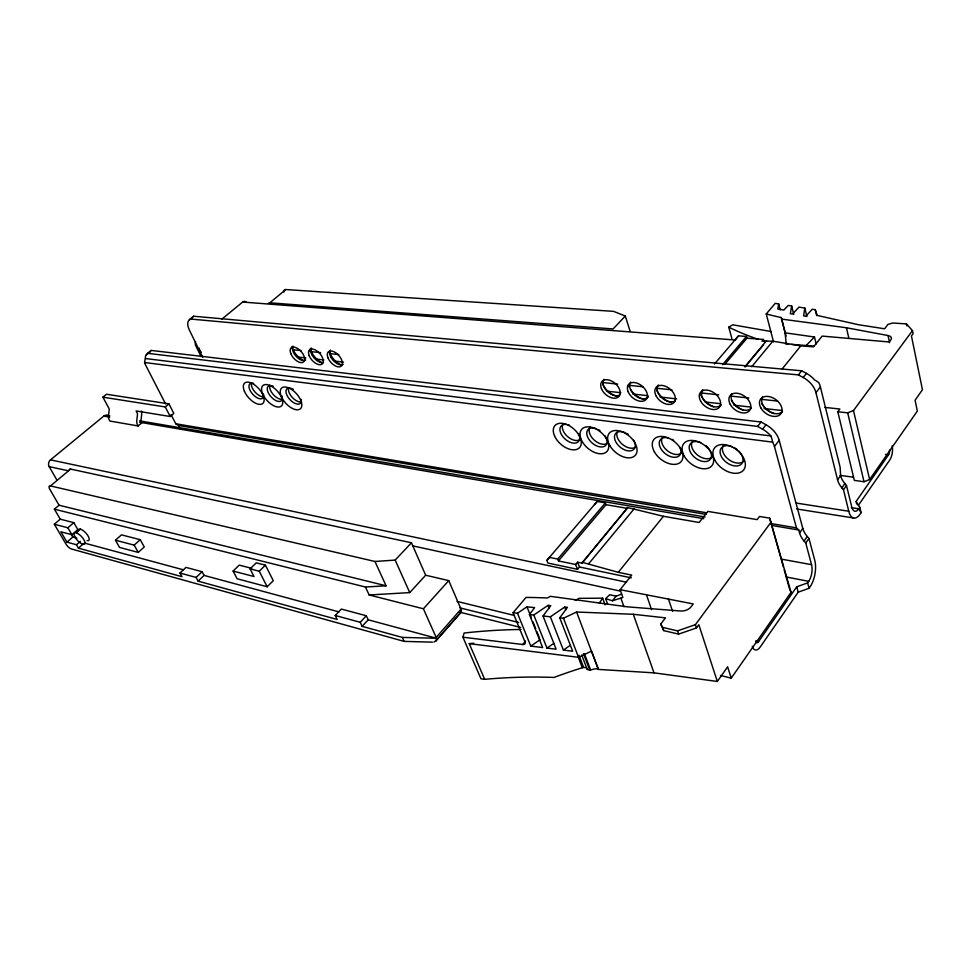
<?xml version="1.0" encoding="UTF-8"?>
<svg xmlns="http://www.w3.org/2000/svg" width="971" height="971" viewBox="0 0 971 971"><rect width="100%" height="100%" fill="white"/><g stroke="black" fill="none" stroke-linecap="round" stroke-linejoin="round"><path stroke-width="1.46" d="M773.523 342.01A3.301 1.869 50.8 0 0 773.426 341.464L766.253 313.936L775.21 303.377L778.693 303.923L777.783 309.045L783.864 310.028L788.197 305.428L791.656 305.962L790.358 313.742L792.506 314.094L798.999 307.127L804.813 308.038L803.612 315.903L805.796 316.255L812.278 309.215L815.252 309.688L817.23 315.429L858.558 324.739L884.617 328.793L887.907 324.46L892.592 323.015L906.441 323.889L912.473 330.613L913.104 333.696L911.441 335.942L922.45 389.735L915.083 400.222L917.34 411.073L869.64 479.528L864.02 481.75L854.346 480.402L837.815 411.777L839.879 409.022L824.852 407.419M484.675 679.324L469.248 643.639L578.546 657.318L591.557 651.116L598.452 669.347C594.774 667.259 590.744 671.507 587.297 669.456L586.241 667.745L583.644 667.429A12.065 4.843 -41.6 0 0 582.321 667.745A947.684 453.287 -57.2 0 0 553.943 677.442A646.043 514.691 -49.4 0 0 484.675 679.324L480.985 678.814L462.936 637.194L464.126 633.019A674.59 524.546 -46.8 0 1 520.954 629.475M577.551 562.197L579.493 567.003L577.563 569.309L575.621 564.503L577.551 562.197L581.969 563.119L627.739 507.578L663.448 516.293L699.132 522.483L707.798 511.389L757.174 519.619L759.528 516.475L769.663 518.138L791.049 592.322L731.236 678.159L720.518 675.488M581.969 563.119L627.739 507.578M766.253 313.936A402.249 160.931 -11.5 0 0 781.388 317.59L781.546 319.083L846.445 327.761L888.04 335.529A7.707 3.86 -12 0 1 890.795 339.947L889.266 341.986L822.158 336.087L813.577 346.853L800.784 345.87L772.843 341.161L762.004 341.185L763.449 339.449L764.141 341.719M433.879 642.013L436.1 640.642L436.477 638.263A6.663 3.156 42.2 0 0 436.173 637.437L423.405 608.781L369.15 594.968L365.448 587.03L54.412 509.18L59.073 505.223L386.082 585.78L374.964 561.481L50.48 485.925A5.341 2.027 48.2 0 0 49.861 489.372L59.073 505.223M599.313 603.234L602.651 598.172L579.019 598.342L575.184 600.43M752.282 646.334A11.555 5.583 -78.9 0 0 760.184 647.062L798.211 592.164L809.074 588.28L810.166 586.702A19.177 8.957 -80.3 0 0 814.73 560.146L808.964 538.48L807.289 536.526A20.901 13.169 33 0 1 802.799 528.418L779.191 440.336A20.961 13.897 35.7 0 0 765.998 424.752L761.094 422.009L151.221 350.434L146.39 354.682A14.541 6.773 49.6 0 0 145.383 358.53A17.915 10.899 82.5 0 0 144.594 362.523A14.553 6.773 49.6 0 0 145.856 365.533L165.58 403.924M889.521 450.168A3.678 1.602 -82.5 0 1 888.562 454.792L856.094 501.473L859.808 507.372L861.095 512.676L860.1 514.12A18.352 8.217 -81.7 0 1 848.775 511.232L796.402 503.087M755.899 641.831A4.127 1.991 -78.9 0 0 758.557 641.673L796.718 586.812L807.617 582.903L808.709 581.326A11.992 5.595 -80.3 0 0 811.562 564.685L805.748 543.02L804.073 541.053A20.961 13.145 33.1 0 1 799.57 532.933L798.769 529.996L796.451 527.848L774.433 446.502A21.046 13.861 35.8 0 0 772.637 442.121A25.659 22.297 72.5 0 0 770.865 435.93A21.022 13.873 35.8 0 0 762.538 429.158L757.623 426.39L147.628 353.335M851.336 507.663L858.813 508.816L859.808 507.372M858.23 505.527L889.739 460.036A10.293 4.491 -82.5 0 0 892.167 445.774M462.936 637.194L522.701 644.513A4.115 2.403 33.2 0 0 525.008 641.977L513.076 612.75L517.47 613.235L530.785 646.103L542.643 647.56L529.438 614.534L533.795 615.007L546.952 648.082L556.128 649.211L543.044 616.002L550.363 616.803L563.374 650.097L572.684 651.25L559.757 617.823L563.483 618.224L576.592 612.009L598.318 669.407L654.017 672.854L717.326 681.46L727.619 666.822L731.236 678.159M805.748 543.02L808.964 538.48M848.775 511.232L843.483 489.748L846.494 485.512L844.879 483.594A20.245 13.424 31.7 0 1 840.607 475.644L840.121 467.233L820.398 386.919A20.27 14.152 34.6 0 0 818.735 382.623A25.246 8.678 16.5 0 0 814.523 379.879A20.294 14.14 34.6 0 0 806.452 373.386L801.658 370.788L193.617 316.23L188.884 320.381A14.213 7.04 49.9 0 0 189.418 330.128L202.745 357.364M804.073 541.053L807.289 536.526M843.483 489.748L841.869 487.843L844.879 483.594M799.57 532.933L802.799 528.418M841.869 487.843A20.306 13.4 31.8 0 1 837.572 479.868L840.607 475.644M559.757 617.823L567.452 607.348L564.709 607.057L550.363 616.803M576.592 612.009L633.298 614.279L665.463 617.872L660.741 624.11L663.703 630.616L678.62 634.112L696.45 627.958L698.829 624.729L717.326 681.46M660.741 624.11L662.598 627.387L677.527 630.859L695.382 624.693L771.277 521.876M837.815 411.777L847.683 412.845L853.473 410.551L912.473 330.613M543.044 616.002L550.788 605.625L548.093 605.346L533.795 615.007M529.438 614.534L534.633 607.64L526.986 606.826L517.47 613.235M774.433 446.502L779.191 440.336M837.572 479.868L815.956 392.672L820.398 386.919M762.538 429.158L765.998 424.752M815.956 392.672A20.342 14.128 34.7 0 0 803.211 377.501L806.452 373.386M757.623 426.39L761.094 422.009M190.182 318.998L798.405 374.891L801.658 370.788M621.646 594.118L616.136 596.17L609.679 594.75L605.649 598.646L612.47 600.77L622.884 597.468L620.117 589.688L631.72 575.123L618.296 572.332L582.212 562.318M612.47 600.77L616.136 596.17M618.296 572.332L663.448 516.293M782.213 368.907L800.784 345.87M588.766 563.666L634.245 508.695M751.663 366.759L772.843 341.161M522.701 644.513L525.566 641.042M745.352 366.188L766.568 340.675M745.024 367.026L763.352 344.996M577.563 569.309L547.826 563.034L546.891 560.376L549.428 557.366L557.742 559.102L558.434 560.922L575.621 564.503M594.519 504.58L597.153 501.461L605.394 502.881L606.025 504.689L558.434 560.922M735.642 339.231L738.494 335.857L746.481 336.452L746.954 338.199L724.924 364.222M513.076 612.75L526.064 597.42A687.31 523.26 -44.9 0 1 547.316 597.99L550.375 596.328L627.46 606.851L680.792 611.014A8.751 5.583 -16.2 0 0 691.146 606.766L693.27 603.926L620.117 589.688M557.742 559.102L605.394 502.881M722.509 364.732L746.481 336.452M546.891 560.376L597.153 501.461M714.474 364.004L738.494 335.857M435.7 641.115L460.667 612.592M436.173 637.437L461.019 609.169L448.76 580.622L425.674 575.22L411.461 542.789L70.64 469.09A5.28 2.088 48.4 0 0 69.159 470.267M436.1 640.642L461.043 612.24M423.405 608.781L448.76 580.622M146.39 354.682L151.221 350.434M369.15 594.968L409.738 592.601L425.674 575.22M362.147 626.356L368.215 619.801L436.477 638.263L402.297 637.413L362.147 626.356L360.217 622.302L335.238 615.48L341.319 609.06L366.298 615.76L368.215 619.801M360.217 622.302L366.298 615.76M188.884 320.381L193.617 316.23M374.964 561.481L395.161 560.085L411.461 542.789M269.865 302.806L285.765 289.54L613.587 311.363L625.3 316.024L613.102 328.951L269.865 302.806A4.734 2.537 49.8 0 0 268.36 303.425M806.488 345.178L814.487 336.998L816.174 343.916M233.101 571.057L237.13 578.765L267.171 586.775L273.276 580.682L265.411 565.158L256.247 562.84L250.069 568.872L254.001 576.531L233.101 571.057L239.23 565.122L251.78 568.338M250.069 568.872L259.245 571.227L265.411 565.158M204.092 575.415L202.114 571.725L185.947 567.392L179.963 573.024L196.106 577.442L198.108 581.144L204.092 575.415L338.903 611.876M196.106 577.442L202.114 571.725M138.258 552.414L144.254 546.952L140.225 539.682L121.472 534.863L115.464 540.216L119.53 547.413L138.258 552.414L134.192 545.132L115.464 540.216M134.192 545.132L140.225 539.682M54.412 509.18L60.251 519.169L73.796 522.653L77.814 529.571L71.903 534.718L60.87 531.78L66.963 542.146L76.442 544.743L78.433 548.154L83.3 543.869M76.442 544.743L80.35 541.32M76.211 532.812L80.435 529.134M66.963 542.146L72.813 537.06L76.879 538.152M60.251 519.169L54.327 524.243L67.861 527.787L73.796 522.653M138.137 425.953L137.518 424.8A6.591 5.304 -79.5 0 1 136.777 420.552L137.494 414.192A1.432 1.165 -79.8 0 0 137.336 413.27L136.11 410.951L170.204 416.51L173.821 413.428L168.942 403.887L106.494 394.25L102.902 397.175L109.055 408.609A1.408 1.165 -79.7 0 1 109.213 409.519L108.509 415.746A6.457 5.292 -79.3 0 0 109.262 419.909L109.869 421.038L138.137 425.953L141.717 422.943L141.111 421.79A1.432 1.153 -79.5 0 1 140.941 420.868L141.669 414.52A6.615 5.353 -79.8 0 0 141.268 411.036M102.902 397.175L165.288 406.958L168.942 403.887M50.48 485.925L70.64 469.09M56.682 479.686L49.169 466.626A4.867 4.102 -74.2 0 1 50.504 459.866L103.788 416.11A4.721 3.896 -78.9 0 1 108.388 416.122M221.582 319.362L242.653 302.054A4.382 3.338 -86.6 0 1 245.19 301.471M563.374 650.097L570.426 645.254M546.952 648.082L553.98 643.275M530.785 646.103L540.131 639.719M731.964 338.806L728.748 327.178L732.777 324.812L771.29 331.56M365.448 587.03L386.082 585.78M54.327 524.243L66.028 544.161A5.243 1.93 47.4 0 0 71.381 548.967L404.13 641.382L432.386 642.147M746.954 338.199L763.449 339.449M242.653 302.054L735.63 340.044M785.539 343.892L788.561 344.135M791.583 344.365L814.268 346.113M293.497 349.778L301.034 350.567M310.077 351.526L320.636 352.655M329.679 353.602L338.733 354.561M602.603 382.513L617.69 384.115M628.237 385.232L643.312 386.834M656.894 388.266L671.968 389.869M700.613 392.903L718.71 394.821M730.775 396.095L748.872 398.013M760.924 399.287L777.516 401.047M298.291 357.097L305.829 357.935M316.376 359.1L323.913 359.925M334.473 361.091L343.516 362.098M607.312 391.216L620.87 392.709M632.934 394.044L648.009 395.707M660.062 397.042L676.641 398.875M705.286 402.03L720.361 403.693M733.93 405.198L750.51 407.031M764.08 408.524L782.165 410.515M145.383 358.53L770.865 435.943M885.564 454.416L888.562 454.792M144.594 362.523L772.637 442.121M840.121 475.353L853.375 477.198M781.546 319.083L785.053 332.835L814.487 336.998M796.693 508.974L853.57 517.98M171.017 414.52L175.775 423.781L706.718 512.797M771.023 523.587L796.451 527.848M175.775 423.781L178.555 425.468L706.111 514.387M771.872 525.469L798.769 529.996M106.749 415.272L109.735 415.782M139.581 420.856L705.067 516.973M103.788 416.11L109.759 417.129M139.606 422.227L703.732 518.672M606.025 504.689L627.472 508.391M781.728 559.187L811.562 564.685M786.401 577.029L808.709 581.326M579.493 567.003L631.308 577.854M50.504 459.866L626.55 582.224M49.169 466.626L68.395 470.814M412.796 545.884L620.396 591.121M755.596 640.994L758.557 641.673M456.989 601.389L514.448 615.48M459.853 607.858L518.708 622.484M460.351 612.3L520.638 627.448M84.271 543.02L183.555 569.868M78.433 548.154L181.965 576.689L179.963 573.024M198.108 581.144L337.192 619.474L335.238 615.48M798.405 374.891L803.211 377.501M859.602 510.309L861.095 512.676M67.861 527.787L71.903 534.718M70.543 533.164L72.813 537.06M178.555 425.468L179.647 427.604A13.946 6.312 48.4 0 1 180.205 428.757M165.288 406.958L170.204 416.51M259.245 571.227L267.171 586.775M201.082 356.575L195.79 345.785A4.491 3.52 -84.7 0 1 195.559 341.731M402.297 637.413L404.13 641.382M395.161 560.085L409.738 592.601M789.957 589.725L791.049 592.322M526.986 606.826L531.368 617.799M533.006 621.901L535.749 628.759M536.842 631.502L539.585 638.348M548.093 605.346L549.173 608.101M578.959 655.243L583.644 667.429M563.483 618.224L578.546 657.318M578.048 656.651L582.321 667.745M583.45 653.592L589.725 670.026M564.709 607.057L565.777 609.837M581.69 654.964L587.018 668.861M584.408 653.701L590.574 669.832M602.651 598.172L605.115 604.933M605.649 598.646L607.688 604.265M620.894 598.197L623.928 606.705M633.298 614.279L654.017 672.854M646.674 595.454L651.565 609.63M662.598 627.387L663.703 630.616M668.291 598.524L672.612 611.39M677.527 630.859L678.62 634.112M695.382 624.693L696.45 627.958M625.3 316.024L630.155 331.451M769.663 518.138L783.366 566.918M784.18 569.783L789.411 588.438M796.718 586.812L798.211 592.164M807.617 582.903L809.074 588.28M778.693 303.923L780.186 309.81M781.388 317.59L786.109 336.172M791.656 305.962L793.768 314.446M804.813 308.038L806.889 316.582M846.494 485.512L851.749 506.971A11.47 5.134 -81.7 0 0 858.813 508.816M856.094 501.473L856.738 504.107M815.252 309.688L816.66 315.575M847.683 412.845L864.02 481.75M853.473 410.551L869.64 479.528M846.445 327.761L848.788 337.944M888.04 335.529L889.582 342.714M906.441 323.889L906.865 325.928M785.053 332.835L786.17 342.945M78.275 530.591A7.513 2.84 47.5 0 1 86.164 533.31A7.513 2.84 47.5 0 1 87.062 540.629M461.019 609.169A6.554 3.241 42 0 1 459.599 612.932M743.713 461.164A12.866 8.351 36.5 0 1 728.056 459.004A12.866 8.351 36.5 0 1 723.905 444.803M738.834 451.114A12.89 8.338 36.6 0 1 737.778 465.862A12.89 8.338 36.6 0 1 720.458 454.331A12.89 8.338 36.6 0 1 732.17 446.684M733.967 447.51A12.89 8.338 36.6 0 1 737.341 449.755M149.231 353.068A14.516 6.797 49.6 0 1 149.971 351.793M712.313 456.819A12.623 8.108 37.6 0 1 697.918 455.338A12.623 8.108 37.6 0 1 692.153 441.769M680.95 453.433A12.392 7.877 38.7 0 1 667.198 450.58A12.392 7.877 38.7 0 1 662.149 437.812M635.568 447.133A12.053 7.537 40.1 0 1 622.423 444.39A12.053 7.537 40.1 0 1 617.301 431.901M607.506 443.237A11.858 7.319 41 0 1 594.046 439.948A11.858 7.319 41 0 1 590.162 427.24M580.282 439.462A11.664 7.113 41.8 0 1 567.198 436.246A11.664 7.113 41.8 0 1 563.216 423.708M301.532 401.836A9.868 5.098 47.7 0 1 292.21 397.345A9.868 5.098 47.7 0 1 288.654 387.66M281.748 399.348A9.746 4.976 48 0 1 272.972 394.202A9.746 4.976 48 0 1 269.877 385.184M263.323 396.775A9.637 4.843 48.2 0 1 254.705 391.689A9.637 4.843 48.2 0 1 251.562 382.78M263.639 396.338A9.649 4.831 48.2 0 1 256.72 397.576A9.649 4.831 48.2 0 1 249.11 387.757A9.649 4.831 48.2 0 1 253.613 383.387M263.517 394.275A9.649 4.831 48.2 0 1 263.675 395.355M301.119 399.457A9.88 5.086 47.7 0 1 295.427 403.584A9.88 5.086 47.7 0 1 286.299 393.534A9.88 5.086 47.7 0 1 290.984 388.303M292.15 388.728A9.88 5.086 47.7 0 1 293.351 389.347M282.185 398.911A9.759 4.964 48 0 1 270.593 396.314A9.759 4.964 48 0 1 270.994 385.584M272.062 385.815A9.759 4.964 48 0 1 273.203 386.24M281.76 395.658A9.759 4.964 48 0 1 282.088 396.836M605.091 435.797A11.87 7.319 41 0 1 601.146 447A11.87 7.319 41 0 1 587.006 435.178A11.87 7.319 41 0 1 596.777 428.854M598.379 429.607A11.87 7.319 41 0 1 599.944 430.566M578.546 433.588A11.676 7.113 41.8 0 1 574.067 443.164A11.676 7.113 41.8 0 1 560.655 432.993A11.676 7.113 41.8 0 1 566.469 424.424M567.974 424.728A11.676 7.113 41.8 0 1 569.528 425.262M679.906 447.328A12.417 7.877 38.7 0 1 673.692 457.292A12.417 7.877 38.7 0 1 659.515 445.519A12.417 7.877 38.7 0 1 668.618 437.97M672.041 439.329A12.417 7.877 38.7 0 1 673.692 440.324M705.808 445.555A12.647 8.108 37.7 0 1 707.458 461.225A12.647 8.108 37.7 0 1 689.75 450.641A12.647 8.108 37.7 0 1 700.759 442.545M633.335 439.608A12.077 7.525 40.2 0 1 629.062 450.945A12.077 7.525 40.2 0 1 614.667 438.928A12.077 7.525 40.2 0 1 624.863 432.544M626.513 433.321A12.077 7.525 40.2 0 1 628.103 434.292M469.248 643.639A659.515 514.242 -46.9 0 1 473.69 643.203M246.149 301.969A4.382 3.338 -86.6 0 1 246.561 302.357M201.288 352.291A4.272 2.1 49.5 0 1 200.839 351.793M200.427 351.271A4.272 2.1 49.5 0 1 199.771 350.167M199.528 349.621A4.272 2.1 49.5 0 1 199.273 348.164M758.205 339.292A397.515 164.9 -11 0 1 728.748 327.178M782.505 411.643A12.477 8.508 35.6 0 1 767.794 410.539A12.477 8.508 35.6 0 1 762.441 396.969M305.695 360.095A9.407 5.013 48.5 0 1 296.082 356.321A9.407 5.013 48.5 0 1 293.108 346.198M323.489 362.535A9.516 5.146 48.2 0 1 313.936 357.777A9.516 5.146 48.2 0 1 311.509 348.104M304.008 360.787A13.278 7.1 48.5 0 1 292.077 346.453M310.344 349.948A13.278 7.1 48.5 0 1 312.286 355.034M343.224 364.295A9.625 5.268 47.9 0 1 333.211 360.411A9.625 5.268 47.9 0 1 330.358 350.058M322.408 362.851A13.424 7.283 48.2 0 1 310.356 348.346M329.048 351.915A13.424 7.283 48.2 0 1 329.934 353.662M330.577 355.398A13.424 7.283 48.2 0 1 330.977 357.061M648.446 396.775A11.506 7.501 40.6 0 1 634.961 395.282A11.506 7.501 40.6 0 1 630.713 382.101M643.991 399.457A16.228 10.608 40.5 0 1 630.531 389.42M629.402 387.38A16.228 10.608 40.5 0 1 628.577 385.305M341.246 364.975A13.582 7.465 47.9 0 1 329.485 351.963M619.571 395.197A11.324 7.295 41.4 0 1 606.972 391.119A11.324 7.295 41.4 0 1 603.962 379.309M617.228 396.447A15.973 10.317 41.4 0 1 602.882 384.54M751.457 408.196A12.247 8.278 36.8 0 1 737.207 407.128A12.247 8.278 36.8 0 1 731.794 393.753M721.356 404.858A12.016 8.047 38 0 1 706.803 403.256A12.016 8.047 38 0 1 702.798 389.602M675.428 400.695A11.701 7.707 39.6 0 1 661.737 397.722A11.701 7.707 39.6 0 1 658.265 384.965M191.518 318.901A14.189 7.064 50 0 1 192.307 317.626M671.531 402.564A16.507 10.899 39.6 0 1 656.687 390.293M713.685 406.837A16.956 11.385 37.9 0 1 700.771 395.015M743.349 410.175A17.26 11.701 36.8 0 1 731.357 400.319M773.948 413.61A17.587 12.028 35.5 0 1 761.713 403.596M283.981 292.065A4.697 2.561 49.9 0 1 285.765 289.54M74.998 537.072A7.525 2.816 47.4 0 0 84.501 544.221A7.525 2.816 47.4 0 0 79.161 534.402A7.525 2.816 47.4 0 0 74.998 537.072M244.449 391.349A13.655 6.821 48.2 0 0 262.473 403.705A13.655 6.821 48.2 0 0 254.293 384.686A13.655 6.821 48.2 0 0 244.449 391.349M281.287 396.411A13.97 7.173 47.7 0 0 299.942 409.119A13.97 7.173 47.7 0 0 291.883 389.662A13.97 7.173 47.7 0 0 281.287 396.411M262.643 393.85A13.812 6.991 47.9 0 0 280.971 406.376A13.812 6.991 47.9 0 0 272.851 387.15A13.812 6.991 47.9 0 0 262.643 393.85M581.289 439.705A16.798 10.317 41 0 0 606.05 452.28A16.798 10.317 41 0 0 595.866 428.927A16.798 10.317 41 0 0 581.289 439.705M554.575 436.003A16.531 10.026 41.8 0 0 578.752 448.359A16.531 10.026 41.8 0 0 568.496 425.322A16.531 10.026 41.8 0 0 554.575 436.003M714.947 460.363A18.243 11.773 36.6 0 0 743.082 470.607A18.243 11.773 36.6 0 0 729.355 445.774A18.243 11.773 36.6 0 0 714.947 460.363M684.203 456.067A17.903 11.434 37.7 0 0 711.561 466.092A17.903 11.434 37.7 0 0 697.846 441.635A17.903 11.434 37.7 0 0 684.203 456.067M654.43 451.903A17.563 11.106 38.7 0 0 681.035 461.723A17.563 11.106 38.7 0 0 667.344 437.618A17.563 11.106 38.7 0 0 654.43 451.903M609.897 445.677A17.09 10.62 40.2 0 0 635.41 455.193A17.09 10.62 40.2 0 0 621.768 431.634A17.09 10.62 40.2 0 0 609.897 445.677M760.803 407.784A12.502 8.496 35.6 0 0 780.368 414.362A12.502 8.496 35.6 0 0 771.095 397.139A12.502 8.496 35.6 0 0 760.803 407.784M730.265 404.422A12.259 8.266 36.9 0 0 749.309 410.879A12.259 8.266 36.9 0 0 740.048 393.898A12.259 8.266 36.9 0 0 730.265 404.422M700.649 401.157A12.04 8.035 38 0 0 719.183 407.492A12.04 8.035 38 0 0 709.935 390.755A12.04 8.035 38 0 0 700.649 401.157M656.323 396.277A11.725 7.695 39.7 0 0 674.117 402.419A11.725 7.695 39.7 0 0 664.892 386.057A11.725 7.695 39.7 0 0 656.323 396.277M628.164 391.774A11.531 7.489 40.6 0 0 645.399 400.113A11.531 7.489 40.6 0 0 638.602 383.8A11.531 7.489 40.6 0 0 628.164 391.774M601.522 388.861A11.349 7.283 41.5 0 0 618.357 397.054A11.349 7.283 41.5 0 0 611.512 380.972A11.349 7.283 41.5 0 0 601.522 388.861M327.943 357.741A9.637 5.268 47.9 0 0 340.955 366.346A9.637 5.268 47.9 0 0 335.626 352.691A9.637 5.268 47.9 0 0 327.943 357.741M309.179 355.702A9.528 5.134 48.2 0 0 321.971 364.198A9.528 5.134 48.2 0 0 316.595 350.701A9.528 5.134 48.2 0 0 309.179 355.702M290.851 353.711A9.419 5.001 48.5 0 0 303.438 362.098A9.419 5.001 48.5 0 0 298.012 348.747A9.419 5.001 48.5 0 0 290.851 353.711"/></g></svg>
